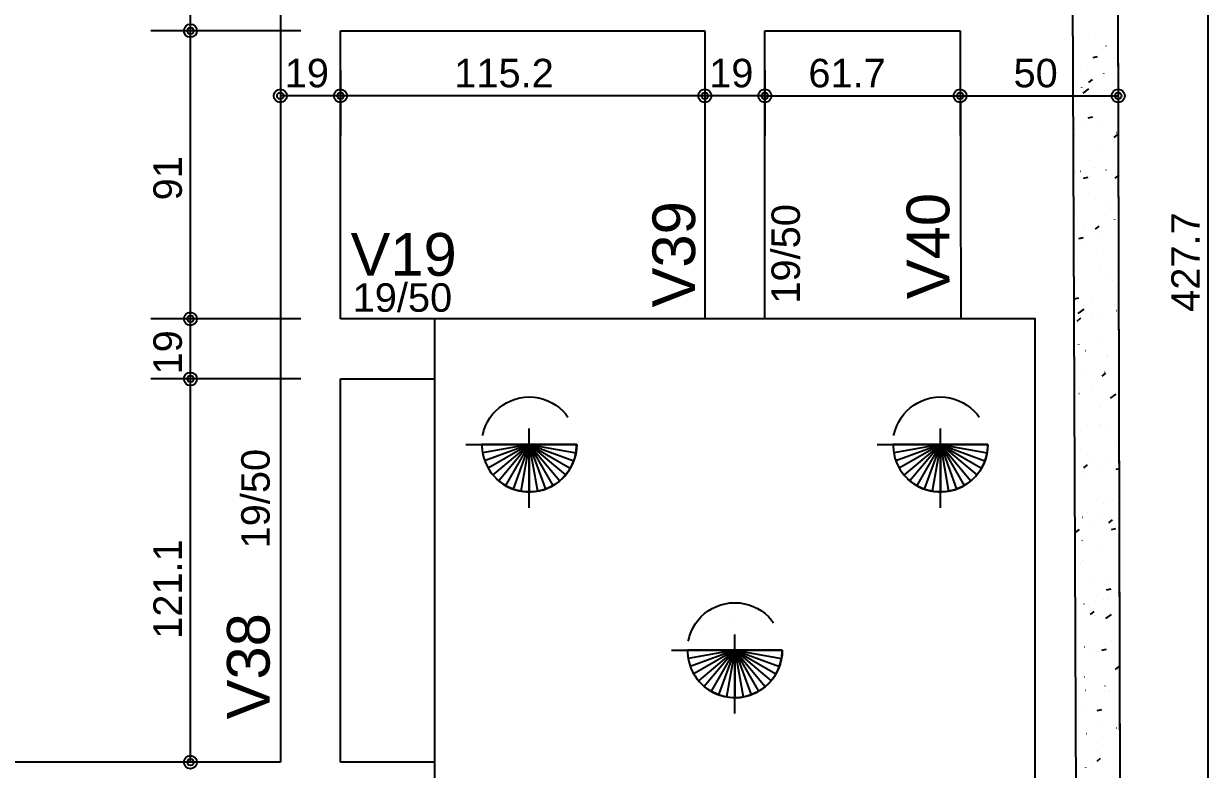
# Model space of a CAD drawing. Extents: x 0 to 119, y 0 to 84.
# Drawn here: x 39.43 to 46.92, y 17.02 to 21.73 of the extents above; entities that cross this region are included whole.
import ezdxf

# ---------------------------------------------------------------- set-up
doc = ezdxf.new("R2010")
doc.units = 0
doc.header["$MEASUREMENT"] = 0
doc.linetypes.add('ESTILO_TQS_0001', pattern=[1, 0.7, -0.3])
doc.linetypes.add('ESTILO_TQS_0003', pattern=[1.5, 0.5, -0.4, 0.1, -0.5])
for name, color, linetype in [('1', 3, 'CONTINUOUS'), ('10', 252, 'CONTINUOUS'), ('18', 6, 'CONTINUOUS'), ('3', 7, 'CONTINUOUS'), ('32', 250, 'CONTINUOUS'), ('37', 7, 'CONTINUOUS')]:
    doc.layers.add(name, color=color, linetype=linetype)
doc.styles.add('TQS_ARIAL', font='arial.ttf')

msp = doc.modelspace()

# ---------------------------------------------------------------- linework, layer by layer
at = {"layer": '1', "color": 3, "linetype": 'Continuous'}
msp.add_line((43.928885, 17.964681), (43.928885, 17.964681), dxfattribs=at)
for points in [[(42.928885, 19.071721), (42.328885, 19.071721), (42.329118, 19.05991), (42.331423, 19.03278), (42.335545, 19.008859), (42.341373, 18.986066), (42.351348, 18.957822), (42.364294, 18.93033), (42.375229, 18.911539), (42.390942, 18.889011), (42.404528, 18.872563), (42.42611, 18.850628), (42.444743, 18.834884), (42.466732, 18.81932), (42.48808, 18.806817), (42.514171, 18.794519), (42.534472, 18.786964), (42.564004, 18.778821), (42.590166, 18.77423), (42.61466, 18.772058), (42.628885, 18.771721), (42.640372, 18.771941), (42.665114, 18.773916), (42.693632, 18.778791), (42.720215, 18.785961), (42.745116, 18.795152), (42.769885, 18.806921), (42.789983, 18.818645), (42.815263, 18.836639), (42.83113, 18.850142), (42.851123, 18.870201), (42.866252, 18.888263), (42.883479, 18.913033), (42.893805, 18.930946), (42.907456, 18.960373), (42.916395, 18.986059), (42.922405, 19.009702), (42.926097, 19.030912), (42.92869, 19.060905), (42.928885, 19.071721)], [(45.528885, 19.071721), (44.928885, 19.071721), (44.929118, 19.05991), (44.931423, 19.03278), (44.935545, 19.008859), (44.941373, 18.986066), (44.951348, 18.957822), (44.964294, 18.93033), (44.975229, 18.911539), (44.990942, 18.889011), (45.004528, 18.872563), (45.02611, 18.850628), (45.044743, 18.834884), (45.066732, 18.81932), (45.08808, 18.806817), (45.114171, 18.794519), (45.134472, 18.786964), (45.164004, 18.778821), (45.190166, 18.77423), (45.21466, 18.772058), (45.228885, 18.771721), (45.240372, 18.771941), (45.265114, 18.773916), (45.293632, 18.778791), (45.320215, 18.785961), (45.345116, 18.795152), (45.369885, 18.806921), (45.389983, 18.818645), (45.415263, 18.836639), (45.43113, 18.850142), (45.451123, 18.870201), (45.466252, 18.888263), (45.483479, 18.913033), (45.493805, 18.930946), (45.507456, 18.960373), (45.516395, 18.986059), (45.522405, 19.009702), (45.526097, 19.030912), (45.52869, 19.060905), (45.528885, 19.071721)], [(44.228885, 17.771721), (43.628885, 17.771721), (43.629118, 17.75991), (43.631423, 17.73278), (43.635545, 17.708859), (43.641373, 17.686066), (43.651348, 17.657822), (43.664294, 17.63033), (43.675229, 17.611539), (43.690942, 17.589011), (43.704528, 17.572563), (43.72611, 17.550628), (43.744743, 17.534884), (43.766732, 17.51932), (43.78808, 17.506817), (43.814171, 17.494519), (43.834472, 17.486964), (43.864004, 17.478821), (43.890166, 17.47423), (43.91466, 17.472058), (43.928885, 17.471721), (43.940372, 17.471941), (43.965114, 17.473916), (43.993632, 17.478791), (44.020215, 17.485961), (44.045116, 17.495152), (44.069885, 17.506921), (44.089983, 17.518645), (44.115263, 17.536639), (44.13113, 17.550142), (44.151123, 17.570201), (44.166252, 17.588263), (44.183479, 17.613033), (44.193805, 17.630946), (44.207456, 17.660373), (44.216395, 17.686059), (44.222405, 17.709702), (44.226097, 17.730912), (44.22869, 17.760905), (44.228885, 17.771721)]]:
    msp.add_lwpolyline(points, dxfattribs=at)
at = {"layer": '10', "color": 252, "linetype": 'Continuous'}
for p, q in [((46.036592, 28.41812), (46.087953, 16.374881)), ((46.367887, 16.064671), (46.334806, 28.41812)), ((46.165821, 21.659975), (46.165887, 21.660471)), ((46.065602, 21.615764), (46.065602, 21.615764)), ((46.065602, 21.615764), (46.065602, 21.615764)), ((46.065628, 21.609645), (46.065628, 21.609645)), ((46.065628, 21.609645), (46.065628, 21.609645)), ((46.066031, 21.615859), (46.066519, 21.615967)), ((46.275954, 21.590774), (46.276258, 21.591171)), ((46.066098, 21.499499), (46.066098, 21.499499)), ((46.066098, 21.499499), (46.066098, 21.499499)), ((46.066098, 21.499499), (46.066098, 21.499499)), ((46.193758, 21.5167), (46.223206, 21.522424)), ((46.320703, 21.535167), (46.321191, 21.535276)), ((46.327912, 21.510931), (46.328412, 21.510952)), ((46.066131, 21.491892), (46.066131, 21.491892)), ((46.066187, 21.478743), (46.066187, 21.478743)), ((46.066187, 21.478743), (46.066187, 21.478743)), ((46.15968, 21.439244), (46.159985, 21.43964)), ((46.168039, 21.358194), (46.191021, 21.377478)), ((46.194619, 21.370064), (46.195107, 21.370173)), ((46.263202, 21.41633), (46.263268, 21.416826)), ((46.319377, 21.354392), (46.319681, 21.354789)), ((46.066771, 21.341721), (46.066771, 21.341721)), ((46.066771, 21.341721), (46.066771, 21.341721)), ((46.066771, 21.341721), (46.066771, 21.341721)), ((46.066871, 21.318292), (46.066871, 21.318292)), ((46.066871, 21.318292), (46.066871, 21.318292)), ((46.072582, 21.343009), (46.07307, 21.343118)), ((46.082824, 21.339083), (46.083128, 21.33948)), ((46.122095, 21.327841), (46.12216, 21.328337)), ((46.130521, 21.291634), (46.166842, 21.318201)), ((46.067062, 21.273464), (46.067062, 21.273464)), ((46.067096, 21.26542), (46.067096, 21.26542)), ((46.067096, 21.26542), (46.067096, 21.26542)), ((46.067182, 21.245303), (46.067182, 21.245303)), ((46.067355, 21.2047), (46.067355, 21.2047)), ((46.067355, 21.2047), (46.067355, 21.2047)), ((46.067355, 21.2047), (46.067355, 21.2047)), ((46.151962, 21.269126), (46.152462, 21.269147)), ((46.327253, 21.262318), (46.327742, 21.262426)), ((46.164075, 21.135412), (46.193524, 21.141137)), ((46.067731, 21.116685), (46.067731, 21.116685)), ((46.06794, 21.067678), (46.06794, 21.067678)), ((46.06794, 21.067678), (46.06794, 21.067678)), ((46.076692, 21.069618), (46.07718, 21.069727)), ((46.125486, 21.101709), (46.125791, 21.102106)), ((46.220651, 21.093119), (46.220716, 21.093615)), ((46.068095, 21.031341), (46.068095, 21.031341)), ((46.068114, 21.02694), (46.068114, 21.02694)), ((46.079543, 21.00463), (46.079609, 21.005126)), ((46.084409, 21.032053), (46.084908, 21.032075)), ((46.32693, 21.010322), (46.349911, 21.029606)), ((46.331363, 20.988927), (46.331852, 20.989035)), ((46.343162, 21.043351), (46.343662, 21.043373)), ((46.068524, 20.930657), (46.068524, 20.930657)), ((46.068524, 20.930657), (46.068524, 20.930657)), ((46.068564, 20.921236), (46.068564, 20.921236)), ((46.068564, 20.921236), (46.068564, 20.921236)), ((46.068564, 20.921236), (46.068564, 20.921236)), ((46.245765, 20.965488), (46.24607, 20.965885)), ((46.168909, 20.865328), (46.169214, 20.865724)), ((46.318521, 20.853192), (46.318587, 20.853688)), ((46.069093, 20.797262), (46.069093, 20.797262)), ((46.069093, 20.797262), (46.069093, 20.797262)), ((46.069093, 20.797262), (46.069093, 20.797262)), ((46.069107, 20.793983), (46.074135, 20.798202)), ((46.069109, 20.793635), (46.069109, 20.793635)), ((46.069109, 20.793635), (46.069109, 20.793635)), ((46.069109, 20.793635), (46.069109, 20.793635)), ((46.083243, 20.796769), (46.083731, 20.796877)), ((46.113263, 20.79919), (46.113763, 20.799212)), ((46.134392, 20.754125), (46.163841, 20.759849)), ((46.177414, 20.764703), (46.177479, 20.765199)), ((46.20528, 20.823824), (46.205768, 20.823932)), ((46.275609, 20.806278), (46.276108, 20.8063)), ((46.333603, 20.755121), (46.358931, 20.773648)), ((46.069331, 20.741478), (46.069331, 20.741478)), ((46.069356, 20.735587), (46.069356, 20.735587)), ((46.069356, 20.735587), (46.069356, 20.735587)), ((46.337914, 20.716077), (46.338402, 20.716185)), ((46.069693, 20.656614), (46.069693, 20.656614)), ((46.069693, 20.656614), (46.069693, 20.656614)), ((46.069693, 20.656614), (46.069693, 20.656614)), ((46.211572, 20.627954), (46.211876, 20.628351)), ((46.070091, 20.563183), (46.070091, 20.563183)), ((46.070091, 20.563183), (46.070091, 20.563183)), ((46.070091, 20.563183), (46.070091, 20.563183)), ((46.070095, 20.562374), (46.070095, 20.562374)), ((46.304464, 20.573415), (46.304963, 20.573437)), ((46.070277, 20.519592), (46.070277, 20.519592)), ((46.070277, 20.519592), (46.070277, 20.519592)), ((46.087353, 20.523378), (46.087841, 20.523486)), ((46.095298, 20.476424), (46.095602, 20.47682)), ((46.210045, 20.431046), (46.233026, 20.45033)), ((46.274795, 20.521058), (46.27486, 20.521554)), ((46.331851, 20.491733), (46.332155, 20.49213)), ((46.070599, 20.444235), (46.070599, 20.444235)), ((46.070599, 20.444235), (46.070599, 20.444235)), ((46.070599, 20.444235), (46.070599, 20.444235)), ((46.070862, 20.382571), (46.070862, 20.382571)), ((46.070862, 20.382571), (46.070862, 20.382571)), ((46.104709, 20.372837), (46.134158, 20.378562)), ((46.133688, 20.432569), (46.133753, 20.433065)), ((46.254995, 20.391572), (46.255299, 20.391969)), ((46.342024, 20.442686), (46.342512, 20.442794)), ((46.070931, 20.366272), (46.070931, 20.366272)), ((46.07109, 20.329103), (46.07109, 20.329103)), ((46.07109, 20.329103), (46.07109, 20.329103)), ((46.071152, 20.314501), (46.071152, 20.314501)), ((46.128514, 20.33161), (46.129013, 20.331632)), ((46.071446, 20.245549), (46.071446, 20.245549)), ((46.071446, 20.245549), (46.071446, 20.245549)), ((46.071446, 20.245549), (46.071446, 20.245549)), ((46.093903, 20.250528), (46.094392, 20.250636)), ((46.21594, 20.277583), (46.216429, 20.277691)), ((46.071841, 20.152882), (46.071841, 20.152882)), ((46.071841, 20.152882), (46.071841, 20.152882)), ((46.232243, 20.197847), (46.232309, 20.198343)), ((46.297657, 20.154199), (46.297961, 20.154595)), ((46.348575, 20.169836), (46.349063, 20.169945)), ((46.07203, 20.108528), (46.07203, 20.108528)), ((46.07203, 20.108528), (46.07203, 20.108528)), ((46.07203, 20.108528), (46.07203, 20.108528)), ((46.072088, 20.095024), (46.072088, 20.095024)), ((46.072088, 20.095024), (46.072088, 20.095024)), ((46.091136, 20.109358), (46.091201, 20.109854)), ((46.319714, 20.105836), (46.320213, 20.105857)), ((46.181383, 20.002668), (46.181688, 20.003065)), ((46.072531, 19.991065), (46.072531, 19.991065)), ((46.072615, 19.971506), (46.072615, 19.971506)), ((46.072615, 19.971506), (46.072615, 19.971506)), ((46.072626, 19.968763), (46.072626, 19.968763)), ((46.072626, 19.968763), (46.072626, 19.968763)), ((46.072626, 19.968763), (46.072626, 19.968763)), ((46.075026, 19.99155), (46.104475, 19.997274)), ((46.098014, 19.977137), (46.098502, 19.977245)), ((46.100838, 19.899802), (46.137159, 19.926369)), ((46.330114, 19.95792), (46.330179, 19.958415)), ((46.073007, 19.879445), (46.073007, 19.879445)), ((46.073084, 19.861529), (46.073084, 19.861529)), ((46.073084, 19.861529), (46.073084, 19.861529)), ((46.073086, 19.860945), (46.073086, 19.860945)), ((46.073086, 19.860945), (46.073086, 19.860945)), ((46.073086, 19.860945), (46.073086, 19.860945)), ((46.089815, 19.861675), (46.090314, 19.861697)), ((46.093159, 19.851771), (46.116141, 19.871054)), ((46.104527, 19.902507), (46.104832, 19.902904)), ((46.189007, 19.869431), (46.189072, 19.869926)), ((46.25216, 19.868763), (46.25266, 19.868785)), ((46.34108, 19.917817), (46.341384, 19.918214)), ((46.352685, 19.896445), (46.353173, 19.896554)), ((46.073197, 19.83502), (46.073197, 19.83502)), ((46.073199, 19.834485), (46.073199, 19.834485)), ((46.073199, 19.834485), (46.073199, 19.834485)), ((46.104564, 19.704287), (46.105052, 19.704396)), ((46.226601, 19.731342), (46.227089, 19.731451)), ((46.073783, 19.697463), (46.073783, 19.697463)), ((46.073783, 19.697463), (46.073783, 19.697463)), ((46.073783, 19.697463), (46.073783, 19.697463)), ((46.074085, 19.626866), (46.074085, 19.626866)), ((46.074085, 19.626866), (46.074085, 19.626866)), ((46.074085, 19.626866), (46.074085, 19.626866)), ((46.147189, 19.665134), (46.147494, 19.665531)), ((46.281015, 19.6359), (46.281515, 19.635922)), ((46.286388, 19.625786), (46.286453, 19.626281)), ((46.074131, 19.615858), (46.074792, 19.615987)), ((46.074326, 19.570177), (46.074326, 19.570177)), ((46.074368, 19.560442), (46.074368, 19.560442)), ((46.074368, 19.560442), (46.074368, 19.560442)), ((46.074368, 19.560442), (46.074368, 19.560442)), ((46.359236, 19.623596), (46.359724, 19.623704)), ((46.14528, 19.537297), (46.145346, 19.537792)), ((46.25205, 19.503899), (46.275031, 19.523182)), ((46.267469, 19.528913), (46.267773, 19.52931)), ((46.074952, 19.42342), (46.074952, 19.42342)), ((46.074952, 19.42342), (46.074952, 19.42342)), ((46.108674, 19.430896), (46.109162, 19.431005)), ((46.190612, 19.428752), (46.190917, 19.429149)), ((46.075083, 19.392786), (46.075083, 19.392786)), ((46.075083, 19.392786), (46.075083, 19.392786)), ((46.075242, 19.355539), (46.075242, 19.355539)), ((46.105065, 19.394095), (46.105565, 19.394117)), ((46.30392, 19.36329), (46.340241, 19.389857)), ((46.075537, 19.286399), (46.075537, 19.286399)), ((46.075537, 19.286399), (46.075537, 19.286399)), ((46.075569, 19.278824), (46.075569, 19.278824)), ((46.075569, 19.278824), (46.075569, 19.278824)), ((46.243836, 19.302574), (46.243901, 19.30307)), ((46.075732, 19.240651), (46.075732, 19.240651)), ((46.07592, 19.196515), (46.07592, 19.196515)), ((46.102729, 19.214086), (46.102794, 19.214581)), ((46.233275, 19.191379), (46.233579, 19.191775)), ((46.237262, 19.185102), (46.23775, 19.18521)), ((46.076081, 19.158707), (46.076081, 19.158707)), ((46.076081, 19.158707), (46.076081, 19.158707)), ((46.076121, 19.149378), (46.076121, 19.149378)), ((46.076121, 19.149378), (46.076121, 19.149378)), ((46.076121, 19.149378), (46.076121, 19.149378)), ((46.115225, 19.158047), (46.115713, 19.158155)), ((46.296265, 19.16832), (46.296765, 19.168342)), ((42.628885, 19.071721), (42.328885, 19.071721)), ((42.628885, 19.071721), (42.333443, 19.019626)), ((42.628885, 19.071721), (42.346977, 18.969115)), ((42.628885, 19.071721), (42.369078, 18.921721)), ((42.628885, 19.071721), (42.399072, 18.878885)), ((42.628885, 19.071721), (42.436049, 18.841907)), ((42.628885, 19.071721), (42.478885, 18.811913)), ((42.628885, 19.071721), (42.526279, 18.789813)), ((42.628885, 19.071721), (42.576791, 18.776278)), ((42.628885, 19.071721), (42.628885, 18.771721)), ((42.628885, 19.071721), (42.68098, 18.776278)), ((42.628885, 19.071721), (42.731491, 18.789813)), ((42.628885, 19.071721), (42.778885, 18.811913)), ((42.628885, 19.071721), (42.821722, 18.841907)), ((42.628885, 19.071721), (42.858699, 18.878885)), ((42.628885, 19.071721), (42.888693, 18.921721)), ((42.628885, 19.071721), (42.910793, 18.969115)), ((42.628885, 19.071721), (42.924328, 19.019626)), ((42.628885, 19.071721), (42.928885, 19.071721)), ((45.228885, 19.071721), (44.928885, 19.071721)), ((45.228885, 19.071721), (44.933443, 19.019626)), ((45.228885, 19.071721), (44.946977, 18.969115)), ((45.228885, 19.071721), (44.969078, 18.921721)), ((45.228885, 19.071721), (44.999072, 18.878885)), ((45.228885, 19.071721), (45.036049, 18.841907)), ((45.228885, 19.071721), (45.078885, 18.811913)), ((45.228885, 19.071721), (45.126279, 18.789813)), ((45.228885, 19.071721), (45.176791, 18.776278)), ((45.228885, 19.071721), (45.228885, 18.771721)), ((45.228885, 19.071721), (45.28098, 18.776278)), ((45.228885, 19.071721), (45.331491, 18.789813)), ((45.228885, 19.071721), (45.378885, 18.811913)), ((45.228885, 19.071721), (45.421722, 18.841907)), ((45.228885, 19.071721), (45.458699, 18.878885)), ((45.228885, 19.071721), (45.488693, 18.921721)), ((45.228885, 19.071721), (45.510793, 18.969115)), ((45.228885, 19.071721), (45.524328, 19.019626)), ((45.228885, 19.071721), (45.528885, 19.071721)), ((46.117001, 19.039848), (46.117306, 19.040245)), ((46.341707, 19.062647), (46.341772, 19.063143)), ((46.353554, 19.055158), (46.353858, 19.055554)), ((46.076688, 19.01629), (46.076688, 19.01629)), ((46.076688, 19.01629), (46.076688, 19.01629)), ((46.076688, 19.01629), (46.076688, 19.01629)), ((46.076705, 19.012356), (46.076705, 19.012356)), ((46.076705, 19.012356), (46.076705, 19.012356)), ((46.076705, 19.012356), (46.076705, 19.012356)), ((46.076811, 18.987472), (46.076811, 18.987472)), ((46.076811, 18.987472), (46.076811, 18.987472)), ((46.076811, 18.987472), (46.076811, 18.987472)), ((46.200599, 18.974158), (46.200665, 18.974654)), ((46.276698, 18.954997), (46.277002, 18.955393)), ((46.077079, 18.924628), (46.077079, 18.924628)), ((46.119335, 18.884656), (46.119823, 18.884764)), ((46.135165, 18.924623), (46.158146, 18.943906)), ((46.228712, 18.931248), (46.229211, 18.93127)), ((46.339363, 18.916378), (46.362455, 18.920867)), ((46.077287, 18.876057), (46.077287, 18.876057)), ((46.07729, 18.875335), (46.07729, 18.875335)), ((46.07729, 18.875335), (46.07729, 18.875335)), ((46.077332, 18.865445), (46.077332, 18.865445)), ((46.077874, 18.738313), (46.077874, 18.738313)), ((46.077874, 18.738313), (46.077874, 18.738313)), ((46.29798, 18.730513), (46.298046, 18.731009)), ((46.078054, 18.696119), (46.078054, 18.696119)), ((46.078078, 18.690549), (46.078078, 18.690549)), ((46.078078, 18.690549), (46.078078, 18.690549)), ((46.078078, 18.690549), (46.078078, 18.690549)), ((46.082807, 18.702314), (46.083112, 18.70271)), ((46.257567, 18.698385), (46.258066, 18.698407)), ((46.31936, 18.717623), (46.319664, 18.71802)), ((46.078458, 18.601292), (46.078458, 18.601292)), ((46.078458, 18.601292), (46.078458, 18.601292)), ((46.078458, 18.601292), (46.078458, 18.601292)), ((46.125886, 18.611806), (46.126374, 18.611914)), ((46.156873, 18.642024), (46.156938, 18.64252)), ((46.247923, 18.638861), (46.248411, 18.638969)), ((46.294055, 18.576751), (46.317036, 18.596034)), ((46.078832, 18.513586), (46.107476, 18.534538)), ((46.203086, 18.566093), (46.203391, 18.566489)), ((46.30968, 18.535091), (46.339129, 18.540815)), ((46.078932, 18.490238), (46.078932, 18.490238)), ((46.079043, 18.46427), (46.079043, 18.46427)), ((46.079043, 18.46427), (46.079043, 18.46427)), ((46.079043, 18.46427), (46.079043, 18.46427)), ((46.079076, 18.456469), (46.079076, 18.456469)), ((46.079076, 18.456469), (46.079076, 18.456469)), ((46.081617, 18.45658), (46.082116, 18.456602)), ((46.12623, 18.465932), (46.126535, 18.466329)), ((46.362783, 18.481241), (46.363087, 18.481638)), ((46.079296, 18.404767), (46.079296, 18.404767)), ((46.079296, 18.404767), (46.079296, 18.404767)), ((46.079331, 18.396576), (46.079331, 18.396576)), ((46.255429, 18.407302), (46.255494, 18.407798)), ((46.079627, 18.327249), (46.079627, 18.327249)), ((46.079627, 18.327249), (46.079627, 18.327249)), ((46.114321, 18.318813), (46.114387, 18.319309)), ((46.129996, 18.338415), (46.130484, 18.338523)), ((46.080074, 18.22239), (46.080074, 18.22239)), ((46.080074, 18.22239), (46.080074, 18.22239)), ((46.168892, 18.228558), (46.169197, 18.228955)), ((46.272817, 18.230805), (46.273316, 18.230827)), ((46.080211, 18.190227), (46.080211, 18.190227)), ((46.080211, 18.190227), (46.080211, 18.190227)), ((46.279998, 18.153803), (46.309446, 18.159528)), ((46.353299, 18.167375), (46.353365, 18.167871)), ((46.080532, 18.115031), (46.080532, 18.115031)), ((46.080539, 18.113414), (46.080539, 18.113414)), ((46.080751, 18.063817), (46.080751, 18.063817)), ((46.080751, 18.063817), (46.080751, 18.063817)), ((46.080751, 18.063817), (46.080751, 18.063817)), ((46.080796, 18.053206), (46.080796, 18.053206)), ((46.080796, 18.053206), (46.080796, 18.053206)), ((46.080796, 18.053206), (46.080796, 18.053206)), ((46.136547, 18.065565), (46.137035, 18.065674)), ((46.212192, 18.078886), (46.212257, 18.079382)), ((46.258584, 18.09262), (46.259072, 18.092729)), ((46.289172, 18.092337), (46.289476, 18.092734)), ((46.081073, 17.988311), (46.081073, 17.988311)), ((46.17717, 17.997475), (46.200151, 18.016759)), ((46.205263, 17.993733), (46.205763, 17.993755)), ((46.212316, 17.992177), (46.21262, 17.992573)), ((46.274237, 17.971458), (46.310558, 17.998025)), ((46.081376, 17.917095), (46.081376, 17.917095)), ((46.08138, 17.916184), (46.08138, 17.916184)), ((46.08138, 17.916184), (46.08138, 17.916184)), ((46.08138, 17.916184), (46.08138, 17.916184)), ((46.081745, 17.830656), (46.081745, 17.830656)), ((46.309573, 17.835241), (46.309638, 17.835737)), ((43.928885, 17.771721), (43.628885, 17.771721)), ((43.928885, 17.771721), (43.633443, 17.719626)), ((43.928885, 17.771721), (43.646977, 17.669115)), ((43.928885, 17.771721), (43.669078, 17.621721)), ((43.928885, 17.771721), (43.699072, 17.578885)), ((43.928885, 17.771721), (43.736049, 17.541907)), ((43.928885, 17.771721), (43.778885, 17.511913)), ((43.928885, 17.771721), (43.826279, 17.489813)), ((43.928885, 17.771721), (43.876791, 17.476278)), ((43.928885, 17.771721), (43.928885, 17.471721)), ((43.928885, 17.771721), (43.98098, 17.476278)), ((43.928885, 17.771721), (44.031491, 17.489813)), ((43.928885, 17.771721), (44.078885, 17.511913)), ((43.928885, 17.771721), (44.121722, 17.541907)), ((43.928885, 17.771721), (44.158699, 17.578885)), ((43.928885, 17.771721), (44.188693, 17.621721)), ((43.928885, 17.771721), (44.210793, 17.669115)), ((43.928885, 17.771721), (44.224328, 17.719626)), ((43.928885, 17.771721), (44.228885, 17.771721)), ((46.081782, 17.822061), (46.081782, 17.822061)), ((46.081782, 17.822061), (46.081782, 17.822061)), ((46.081965, 17.779163), (46.081965, 17.779163)), ((46.081965, 17.779163), (46.081965, 17.779163)), ((46.082071, 17.754232), (46.082071, 17.754232)), ((46.082071, 17.754232), (46.082071, 17.754232)), ((46.082071, 17.754232), (46.082071, 17.754232)), ((46.140657, 17.792175), (46.141145, 17.792283)), ((46.234118, 17.76087), (46.234618, 17.760892)), ((46.250315, 17.772516), (46.279763, 17.77824)), ((46.254978, 17.754803), (46.255282, 17.7552)), ((46.082132, 17.739825), (46.082132, 17.739825)), ((46.168466, 17.746752), (46.168531, 17.747248)), ((46.082549, 17.642141), (46.082549, 17.642141)), ((46.082549, 17.642141), (46.082549, 17.642141)), ((46.138704, 17.603273), (46.139009, 17.603669)), ((46.33606, 17.649603), (46.359042, 17.668887)), ((46.083024, 17.530709), (46.083024, 17.530709)), ((46.083024, 17.530709), (46.083024, 17.530709)), ((46.083024, 17.530709), (46.083024, 17.530709)), ((46.269245, 17.54638), (46.269733, 17.546488)), ((46.083069, 17.520152), (46.083069, 17.520152)), ((46.083069, 17.520152), (46.083069, 17.520152)), ((46.083069, 17.520152), (46.083069, 17.520152)), ((46.083133, 17.50512), (46.083133, 17.50512)), ((46.083133, 17.50512), (46.083133, 17.50512)), ((46.083133, 17.50512), (46.083133, 17.50512)), ((46.147208, 17.519325), (46.147696, 17.519433)), ((46.267021, 17.51203), (46.267087, 17.512526)), ((46.298401, 17.518421), (46.298705, 17.518818)), ((46.083421, 17.437613), (46.083421, 17.437613)), ((46.125914, 17.423541), (46.125979, 17.424037)), ((46.220632, 17.391228), (46.250081, 17.396953)), ((46.083718, 17.368098), (46.083718, 17.368098)), ((46.083718, 17.368098), (46.083718, 17.368098)), ((46.083718, 17.368098), (46.083718, 17.368098)), ((46.083732, 17.364618), (46.083732, 17.364618)), ((46.084067, 17.286073), (46.084067, 17.286073)), ((46.084067, 17.286073), (46.084067, 17.286073)), ((46.084267, 17.239356), (46.084267, 17.239356)), ((46.084302, 17.231077), (46.084302, 17.231077)), ((46.084302, 17.231077), (46.084302, 17.231077)), ((46.10451, 17.265738), (46.104815, 17.266135)), ((46.151318, 17.245934), (46.151806, 17.246042)), ((46.249368, 17.29329), (46.249868, 17.293312)), ((46.341063, 17.281048), (46.341367, 17.281444)), ((46.364892, 17.272103), (46.364957, 17.272598)), ((46.223785, 17.183614), (46.22385, 17.184109)), ((46.084657, 17.147727), (46.084657, 17.147727)), ((46.084813, 17.111343), (46.084813, 17.111343)), ((46.084813, 17.111343), (46.084813, 17.111343)), ((46.084813, 17.111343), (46.084813, 17.111343)), ((46.084886, 17.094055), (46.084886, 17.094055)), ((46.084886, 17.094055), (46.084886, 17.094055)), ((46.219175, 17.070327), (46.242156, 17.089611)), ((46.22479, 17.129517), (46.225094, 17.129914)), ((46.085066, 17.051994), (46.085066, 17.051994)), ((46.147933, 17.029356), (46.148238, 17.029753)), ((46.181815, 17.056218), (46.182314, 17.05624))]:
    msp.add_line(p, q, dxfattribs=at)
at = {"layer": '10', "color": 252, "linetype": 'ESTILO_TQS_0003'}
for p, q in [((42.628885, 18.671821), (42.628885, 19.471621)), ((45.228885, 18.671821), (45.228885, 19.471621)), ((42.228985, 19.071721), (43.028785, 19.071721)), ((44.828985, 19.071721), (45.628785, 19.071721)), ((43.928885, 17.371821), (43.928885, 18.171621)), ((43.528985, 17.771721), (44.328785, 17.771721))]:
    msp.add_line(p, q, dxfattribs=at)
at = {"layer": '10', "color": 252, "linetype": 'ESTILO_TQS_0001'}
for centre in [(42.628885, 19.071721), (45.228885, 19.071721), (43.928885, 17.771721)]:
    msp.add_circle(centre, 0.3, dxfattribs=at)
at = {"layer": '18', "color": 6, "linetype": 'Continuous'}
msp.add_lwpolyline([(42.028885, 16.064681), (45.828885, 16.064681), (45.828885, 19.864681), (42.028885, 19.864681), (42.028885, 16.064681)], dxfattribs=at)
at = {"layer": '3', "color": 7, "linetype": 'Continuous'}
for points in [[(41.05502, 21.875802), (41.05502, 19.675767)], [(46.367887, 16.064681), (46.352671, 21.877111)], [(41.43502, 21.685802), (43.738879, 21.685802)], [(41.43502, 19.865767), (41.43502, 21.685802)], [(43.738879, 21.685802), (43.738879, 19.864681)], [(44.118879, 21.685802), (45.353168, 21.685802)], [(44.118879, 19.864681), (44.118879, 21.685802)], [(45.353168, 21.685802), (45.357935, 19.864681)], [(42.028885, 19.865767), (41.43502, 19.865767)], [(41.05502, 19.675767), (41.05502, 17.064671)], [(41.43502, 17.064681), (41.43502, 19.485767)], [(41.43502, 19.485767), (42.028885, 19.485767)], [(41.05502, 17.064671), (36.1852, 17.064671)], [(42.028885, 17.064681), (41.43502, 17.064681)]]:
    msp.add_lwpolyline(points, dxfattribs=at)
at = {"layer": '32', "color": 250, "linetype": 'Continuous'}
for p, q in [((46.92288, 16.064681), (46.92288, 24.61812)), ((40.486391, 21.685802), (40.486391, 22.065802)), ((41.18502, 21.685802), (40.236391, 21.685802)), ((41.18502, 21.685802), (40.236391, 21.685802)), ((40.486391, 19.865767), (40.486391, 21.685802)), ((41.05502, 21.668898), (41.05502, 21.668898)), ((41.43502, 21.685802), (41.43502, 21.685802)), ((41.43502, 21.685802), (41.43502, 21.685802)), ((41.43502, 21.685802), (41.43502, 21.685802)), ((41.43502, 21.685802), (41.43502, 21.685802)), ((43.738879, 21.685802), (43.738879, 21.685802)), ((43.738879, 21.685802), (43.738879, 21.685802)), ((44.118879, 21.685802), (44.118879, 21.685802)), ((44.118879, 21.685802), (44.118879, 21.685802)), ((45.353168, 21.685802), (45.353168, 21.685802)), ((45.353168, 21.685802), (45.353168, 21.685802)), ((46.353157, 21.691496), (46.353157, 21.691496)), ((41.43502, 21.435802), (41.43502, 21.024368)), ((41.43502, 21.435802), (41.43502, 21.024368)), ((43.738879, 21.435802), (43.738879, 21.024368)), ((43.738879, 21.435802), (43.738879, 21.024368)), ((44.118879, 21.435802), (44.118879, 21.024368)), ((44.118879, 21.435802), (44.118879, 21.024368)), ((45.353168, 21.435802), (45.353168, 21.024368)), ((45.353168, 21.435802), (45.353168, 21.024368)), ((46.353157, 21.441496), (46.353157, 21.024368)), ((41.05502, 21.418898), (41.05502, 21.024368)), ((41.43502, 21.274368), (41.05502, 21.274368)), ((43.738879, 21.274368), (41.43502, 21.274368)), ((44.118879, 21.274368), (43.738879, 21.274368)), ((44.118879, 21.274368), (45.353168, 21.274368)), ((45.353168, 21.274368), (46.353157, 21.274368)), ((41.18502, 19.865767), (40.236391, 19.865767)), ((41.18502, 19.865767), (40.236391, 19.865767)), ((40.486391, 19.485767), (40.486391, 19.865767)), ((41.43502, 19.865767), (41.43502, 19.865767)), ((41.43502, 19.865767), (41.43502, 19.865767)), ((41.18502, 19.485767), (40.236391, 19.485767)), ((41.18502, 19.485767), (40.236391, 19.485767)), ((40.486391, 17.064671), (40.486391, 19.485767)), ((41.43502, 19.485767), (41.43502, 19.485767)), ((41.43502, 19.485767), (41.43502, 19.485767)), ((40.80502, 17.064671), (40.236391, 17.064671)), ((41.05502, 17.064671), (41.05502, 17.064671)), ((41.05502, 17.064671), (41.05502, 17.064671)), ((41.05502, 17.064671), (41.05502, 17.064671)), ((41.43502, 17.064681), (41.43502, 17.064681)), ((41.43502, 17.064681), (41.43502, 17.064681)), ((42.028885, 17.064681), (42.028885, 17.064681))]:
    msp.add_line(p, q, dxfattribs=at)
for centre, radius in [((40.486391, 21.685802), 0.041625), ((40.486391, 21.685802), 0.041625), ((40.486391, 21.685802), 0.02075), ((40.486391, 21.685802), 0.02075), ((41.05502, 21.274368), 0.041625), ((41.05502, 21.274368), 0.02075), ((41.43502, 21.274368), 0.041625), ((41.43502, 21.274368), 0.041625), ((41.43502, 21.274368), 0.02075), ((41.43502, 21.274368), 0.02075), ((43.738879, 21.274368), 0.041625), ((43.738879, 21.274368), 0.041625), ((43.738879, 21.274368), 0.02075), ((43.738879, 21.274368), 0.02075), ((44.118879, 21.274368), 0.041625), ((44.118879, 21.274368), 0.041625), ((44.118879, 21.274368), 0.02075), ((44.118879, 21.274368), 0.02075), ((45.353168, 21.274368), 0.041625), ((45.353168, 21.274368), 0.041625), ((45.353168, 21.274368), 0.02075), ((45.353168, 21.274368), 0.02075), ((46.353157, 21.274368), 0.041625), ((46.353157, 21.274368), 0.02075), ((40.486391, 19.865767), 0.041625), ((40.486391, 19.865767), 0.041625), ((40.486391, 19.865767), 0.02075), ((40.486391, 19.865767), 0.02075), ((40.486391, 19.485767), 0.041625), ((40.486391, 19.485767), 0.041625), ((40.486391, 19.485767), 0.02075), ((40.486391, 19.485767), 0.02075), ((40.486391, 17.064671), 0.041625), ((40.486391, 17.064671), 0.02075)]:
    msp.add_circle(centre, radius, dxfattribs=at)

# ---------------------------------------------------------------- texts
at = {"layer": '32', "color": 250, "linetype": 'Continuous', "style": 'TQS_ARIAL'}
for s, p in [('19', (41.08302, 21.328368)), ('115.2', (42.15495, 21.328368)), ('19', (43.766879, 21.328368)), ('61.7', (44.394024, 21.328368)), ('50', (45.691162, 21.328368))]:
    msp.add_text(s, height=0.18, dxfattribs=at).set_placement(p)
for s, p in [('91', (40.432391, 20.613785)), ('427.7', (46.86888, 19.9094)), ('19', (40.432391, 19.513767)), ('121.1', (40.432391, 17.843219))]:
    msp.add_text(s, height=0.18, rotation=90, dxfattribs=at).set_placement(p)
at = {"layer": '37', "color": 7, "linetype": 'Continuous', "style": 'TQS_ARIAL'}
for s, height, rotation, p in [('V40', 0.27, 90.14999, (45.286688, 19.990117)), ('V39', 0.27, 90, (43.677976, 19.93773)), ('19/50', 0.18, 90, (44.340516, 19.96124)), ('19/50', 0.18, 90, (40.98752, 18.414671)), ('V38', 0.27, 90, (40.98752, 17.334671))]:
    msp.add_text(s, height=height, rotation=rotation, dxfattribs=at).set_placement(p)
for s, height, p in [('V19', 0.27, (41.499291, 20.137743)), ('19/50', 0.18, (41.512379, 19.910145))]:
    msp.add_text(s, height=height, dxfattribs=at).set_placement(p)

doc.saveas('drawing.dxf')
